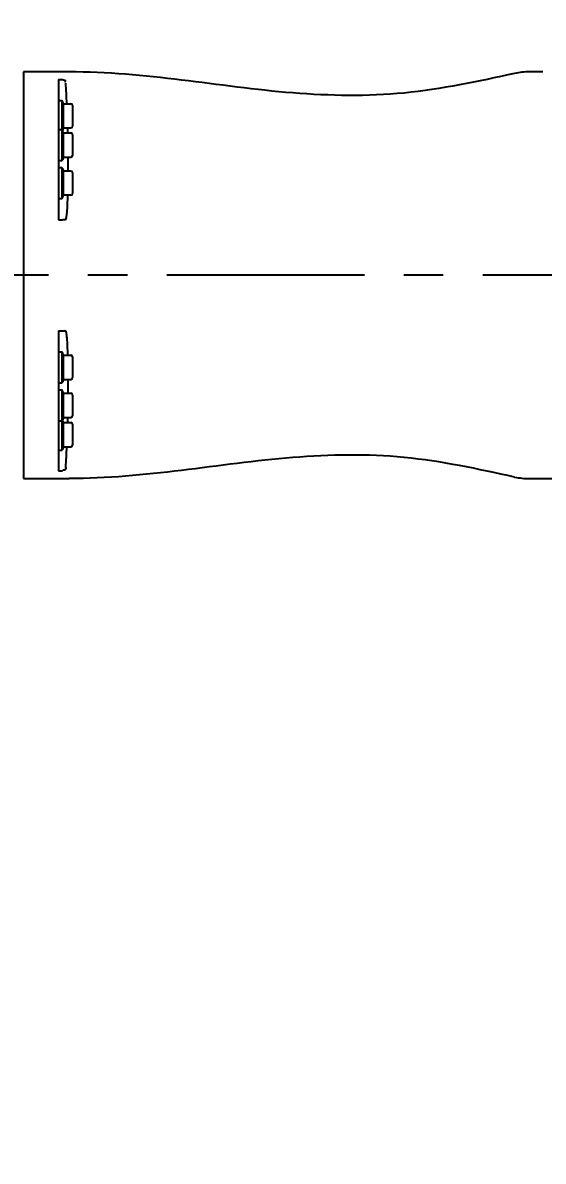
# Model space of a CAD drawing. Header units: millimetres. Extents: x 5828 to 6704, y 123 to 421.
# Drawn here: x 6607.17 to 6612.11, y 216.99 to 227.81 of the extents above; entities that cross this region are included whole.
import ezdxf

# ---------------------------------------------------------------- set-up
doc = ezdxf.new("R2010")
doc.units = ezdxf.units.MM
doc.linetypes.add('BANKLINE1', pattern=[5.5, 4, -1.5])
doc.linetypes.add('CENTER', pattern=[0.6, 0.375, -0.075, 0.075, -0.075])
doc.layers.add('00_COMPONENTS', color=7, linetype='BANKLINE1')
doc.layers.add('外形图', color=7, linetype='Continuous')
doc.styles.add('微软雅黑', font='msyh.ttc', dxfattribs={"height": 2.1})
doc.dimstyles.new('尺寸标注_1_20比例', dxfattribs={"dimtxt": 2.1, "dimasz": 1.7, "dimexe": 0.5, "dimexo": 0.4, "dimgap": 0.5, "dimtad": 1, "dimdec": 1, "dimlfac": 20, "dimdsep": 46, "dimtxsty": '微软雅黑', "dimcen": 0.09, "dimadec": 0, "dimazin": 0, "dimtp": 0.01, "dimtm": 0.01, "dimtfac": 1, "dimtdec": 1, "dimtofl": 0, "dimtmove": 0, "dimatfit": 3, "dimfxl": 1, "dimtolj": 1, "dimarcsym": 0})

# ---------------------------------------------------------------- blocks, each defined once
blk = doc.blocks.new('*D1343')
at = {"layer": '00_COMPONENTS', "color": 0, "linetype": 'ByBlock', "lineweight": -2, "ltscale": 20}
for p, q in [((6653.358, 230.959), (6652.302, 230.778)), ((6587.138, 225.411), (6589.156, 225.411))]:
    blk.add_line(p, q, dxfattribs=at)
blk.add_arc((6620.957, 225.411), 32.301, 12.7315, 176.9842, dxfattribs=at)
at = {"layer": '00_COMPONENTS', "color": 0}
for points in [[(6652.186, 232.474), (6652.741, 232.585), (6652.794, 230.862)], [(6588.418, 227.118), (6588.984, 227.103), (6588.656, 225.411)]]:
    blk.add_solid(points, dxfattribs=at)
at = {"layer": 'Defpoints', "color": 0}
for p in [(6633.849, 255.028), (6653.752, 231.026), (6586.738, 225.411), (6620.957, 225.411)]:
    blk.add_point(p, dxfattribs=at)
at = {"layer": '00_COMPONENTS', "color": 0, "insert": (6618.087, 259.181), "char_height": 2.1, "attachment_point": 5, "rotation": 4.8578, "style": '微软雅黑'}
blk.add_mtext('\\A1;-170°', dxfattribs=at)
blk = doc.blocks.new('*D1344')
at = {"layer": '00_COMPONENTS', "color": 0, "linetype": 'ByBlock', "lineweight": -2, "ltscale": 20}
for p, q in [((6589.207, 225.411), (6588.121, 225.411)), ((6653.358, 219.864), (6652.336, 220.039))]:
    blk.add_line(p, q, dxfattribs=at)
blk.add_arc((6620.957, 225.411), 32.336, 183.0126, 347.2718, dxfattribs=at)
at = {"layer": '00_COMPONENTS', "color": 0}
for points in [[(6588.949, 223.719), (6588.383, 223.704), (6588.621, 225.411)], [(6652.776, 218.232), (6652.22, 218.342), (6652.829, 219.954)]]:
    blk.add_solid(points, dxfattribs=at)
at = {"layer": 'Defpoints', "color": 0}
for p in [(6589.607, 225.411), (6620.957, 225.411), (6653.752, 219.796), (6603.233, 198.366)]:
    blk.add_point(p, dxfattribs=at)
at = {"layer": '00_COMPONENTS', "color": 0, "insert": (6618.353, 194.777), "char_height": 2.1, "attachment_point": 5, "rotation": 355.1422, "style": '微软雅黑'}
blk.add_mtext('\\A1;+170°', dxfattribs=at)

msp = doc.modelspace()

# ---------------------------------------------------------------- linework, layer by layer
at = {"layer": '00_COMPONENTS', "linetype": 'CENTER', "ltscale": 5}
msp.add_line((6670.4113, 225.4111), (6571.5025, 225.4111), dxfattribs=at)
at = {"layer": '外形图', "linetype": 'Continuous'}
for p, q in [((6607.1745, 227.3277), (6607.1671, 227.333)), ((6607.1745, 227.3444), (6607.1745, 223.4777)), ((6607.6078, 227.3444), (6607.1745, 227.3444)), ((6612.1078, 227.3444), (6611.9795, 227.3444)), ((6607.5078, 227.2712), (6607.5078, 225.9381)), ((6607.5078, 227.2712), (6607.5428, 227.2712)), ((6607.5078, 227.0733), (6607.5412, 227.0733)), ((6607.5412, 226.5018), (6607.5412, 227.0733)), ((6607.5527, 227.0416), (6607.5436, 227.0667)), ((6607.5527, 226.8116), (6607.5527, 227.0416)), ((6607.5527, 227.0416), (6607.6228, 227.0416)), ((6607.6395, 227.0249), (6607.6395, 226.8283)), ((6607.5078, 226.7952), (6607.5412, 226.7952)), ((6607.5527, 226.7635), (6607.5436, 226.7886)), ((6607.5527, 226.8116), (6607.5439, 226.7875)), ((6607.5527, 226.8116), (6607.6228, 226.8116)), ((6607.5527, 226.5335), (6607.5527, 226.7635)), ((6607.5527, 226.7635), (6607.6228, 226.7635)), ((6607.6395, 226.7468), (6607.6395, 226.5502)), ((6607.5527, 226.5335), (6607.5436, 226.5084)), ((6607.5527, 226.5335), (6607.6228, 226.5335)), ((6607.5945, 226.5335), (6607.5945, 226.4011)), ((6607.5078, 226.5018), (6607.5412, 226.5018)), ((6607.5412, 226.4327), (6607.5078, 226.4327)), ((6607.5412, 226.1394), (6607.5412, 226.4327)), ((6607.5436, 226.4261), (6607.5527, 226.4011)), ((6607.5527, 226.1711), (6607.5527, 226.4011)), ((6607.6228, 226.4011), (6607.5527, 226.4011)), ((6607.6395, 226.3844), (6607.6395, 226.1877)), ((6607.5078, 226.1394), (6607.5412, 226.1394)), ((6607.5436, 226.146), (6607.5527, 226.1711)), ((6607.6228, 226.1711), (6607.5527, 226.1711)), ((6607.5078, 225.9381), (6607.5428, 225.9381)), ((6607.5078, 224.884), (6607.5078, 223.5509)), ((6607.5078, 224.884), (6607.5428, 224.884)), ((6607.5078, 224.6827), (6607.5412, 224.6827)), ((6607.5412, 224.3894), (6607.5412, 224.6827)), ((6607.5527, 224.6511), (6607.5436, 224.6761)), ((6607.5527, 224.4211), (6607.5527, 224.6511)), ((6607.5527, 224.6511), (6607.6228, 224.6511)), ((6607.6395, 224.6344), (6607.6395, 224.4377)), ((6607.5078, 224.3894), (6607.5412, 224.3894)), ((6607.5527, 224.4211), (6607.5436, 224.396)), ((6607.5527, 224.4211), (6607.6228, 224.4211)), ((6607.5945, 224.4211), (6607.5945, 224.2886)), ((6607.5078, 224.3203), (6607.5412, 224.3203)), ((6607.5412, 223.7488), (6607.5412, 224.3203)), ((6607.5527, 224.2886), (6607.5436, 224.3137)), ((6607.5527, 224.2886), (6607.6228, 224.2886)), ((6607.5527, 224.0586), (6607.5527, 224.2886)), ((6607.6395, 224.272), (6607.6395, 224.0753)), ((6607.5078, 224.027), (6607.5412, 224.027)), ((6607.5527, 224.0586), (6607.5436, 224.0335)), ((6607.5527, 224.0105), (6607.5439, 224.0346)), ((6607.5527, 224.0586), (6607.6228, 224.0586)), ((6607.5527, 224.0105), (6607.6228, 224.0105)), ((6607.5527, 223.7805), (6607.5527, 224.0105)), ((6607.6395, 223.9938), (6607.6395, 223.7972)), ((6607.5078, 223.7488), (6607.5412, 223.7488)), ((6607.5527, 223.7805), (6607.5436, 223.7554)), ((6607.5527, 223.7805), (6607.6228, 223.7805)), ((6607.1745, 223.4944), (6607.1668, 223.4889)), ((6607.5078, 223.5509), (6607.5428, 223.5509)), ((6607.1745, 223.4777), (6607.6078, 223.4777)), ((6611.9795, 223.4777), (6612.2745, 223.4777))]:
    msp.add_line(p, q, dxfattribs=at)
for centre, radius, start, end in [((6611.9795, 226.6777), 0.6667, 90, 102.2624), ((6577.6549, 225.7482), 29.9582, 2.4744, 2.85034), ((6607.5342, 227.0633), 0.01, 20, 45.55634), ((6607.6228, 227.0249), 0.0167, 0, 90), ((6607.5342, 226.7852), 0.01, 20, 45.55634), ((6602.4299, 226.6906), 5.1648, 0.77554, 1.34314), ((6607.6228, 226.8283), 0.0167, 270, 0), ((6607.6228, 226.7468), 0.0167, 0, 90), ((6607.6228, 226.5502), 0.0167, 270, 0), ((6607.5342, 226.5118), 0.01, 314.44366, 340), ((6607.5342, 226.4227), 0.01, 20, 45.55634), ((6607.6228, 226.3844), 0.0167, 0, 90), ((6607.5342, 226.1494), 0.01, 314.44366, 340), ((6607.6228, 226.1877), 0.0167, 270, 0), ((6607.5342, 224.6727), 0.01, 20, 45.55634), ((6607.6228, 224.6344), 0.0167, 0, 90), ((6607.5342, 224.3994), 0.01, 314.44366, 340), ((6607.6228, 224.4377), 0.0167, 270, 0), ((6607.5342, 224.3103), 0.01, 20, 45.55634), ((6607.6228, 224.272), 0.0167, 0, 90), ((6607.5342, 224.037), 0.01, 314.44366, 340), ((6602.4299, 224.1315), 5.1648, 358.65684, 359.22446), ((6607.6228, 224.0753), 0.0167, 270, 0), ((6607.6228, 223.9938), 0.0167, 0, 90), ((6607.5342, 223.7588), 0.01, 314.44366, 340), ((6577.6549, 225.0739), 29.9582, 357.14966, 357.5256), ((6607.6228, 223.7972), 0.0167, 270, 0), ((6611.9795, 224.1444), 0.6667, 257.7376, 270)]:
    msp.add_arc(centre, radius, start, end, dxfattribs=at)
for points, knots in [([(6611.838, 227.3292), (6611.491, 227.2538), (6610.7967, 227.1023), (6609.7263, 227.1224), (6608.6747, 227.2747), (6607.964, 227.3444), (6607.6078, 227.3444)], [0, 0, 0, 0, 0.2502404, 0.4983477, 0.7489464, 1, 1, 1, 1]), ([(6607.5428, 227.2712), (6607.5506, 227.2712), (6607.5678, 227.2702), (6607.5711, 227.25), (6607.5671, 227.2447)], [0, 0, 0, 0, 0.5377896, 1, 1, 1, 1]), ([(6607.5761, 225.9393), (6607.5807, 225.9451), (6607.5832, 225.9696), (6607.593, 226.0439), (6607.5933, 226.1147), (6607.594, 226.1685)], [0, 0, 0, 0, 0.095869, 0.2994887, 1, 1, 1, 1]), ([(6607.5761, 225.9393), (6607.5746, 225.9374), (6607.5635, 225.9396), (6607.5556, 225.9381), (6607.5489, 225.9383)], [0, 0, 0, 0, 0.264278, 1, 1, 1, 1]), ([(6607.5428, 224.884), (6607.5502, 224.884), (6607.5548, 224.8839), (6607.5736, 224.8841), (6607.5684, 224.883), (6607.5671, 224.8828)], [0, 0, 0, 0, 0.7000354, 0.8800938, 1, 1, 1, 1]), ([(6607.594, 224.6543), (6607.5932, 224.708), (6607.5929, 224.7785), (6607.5831, 224.8526), (6607.5807, 224.8771), (6607.5761, 224.8828)], [0, 0, 0, 0, 0.7004898, 0.9040964, 1, 1, 1, 1]), ([(6611.838, 223.4929), (6611.491, 223.5683), (6610.7967, 223.7198), (6609.7263, 223.6997), (6608.6747, 223.5474), (6607.964, 223.4777), (6607.6078, 223.4777)], [0, 0, 0, 0, 0.2502404, 0.4983477, 0.7489464, 1, 1, 1, 1]), ([(6607.5761, 223.5842), (6607.5757, 223.5762), (6607.5749, 223.5587), (6607.5543, 223.5551), (6607.5489, 223.5591)], [0, 0, 0, 0, 0.5429686, 1, 1, 1, 1])]:
    msp.add_open_spline(points, degree=3, knots=knots, dxfattribs=at)

# ---------------------------------------------------------------- dimensions: what is measured, and where the dimension line sits
at = {"layer": '00_COMPONENTS', "linetype": 'ByBlock', "ltscale": 20}
for base, p1, p2, text, picture, middle in [((6633.8487, 255.0277), (6586.7377, 225.4111), (6653.7522, 231.0261), '\\A1;-170°', '*D1343', (6618.0869, 259.1808)), ((6603.2329, 198.3657), (6589.607, 225.4111), (6653.7522, 219.796), '\\A1;+170°', '*D1344', (6618.3533, 194.7765))]:
    dim = msp.add_angular_dim_3p(base=base, center=(6620.9569, 225.4111), p1=p1, p2=p2, text=text, dimstyle='尺寸标注_1_20比例', dxfattribs=at)
    dim.commit()
    dim.dimension.update_dxf_attribs({"geometry": picture, "text_midpoint": middle})

doc.saveas('drawing.dxf')
